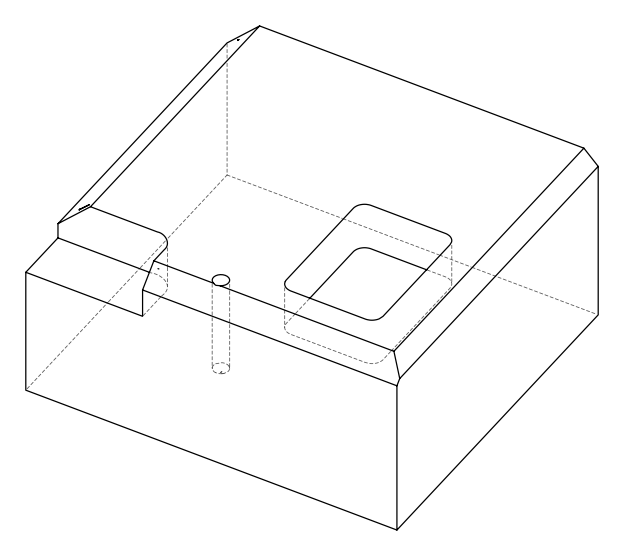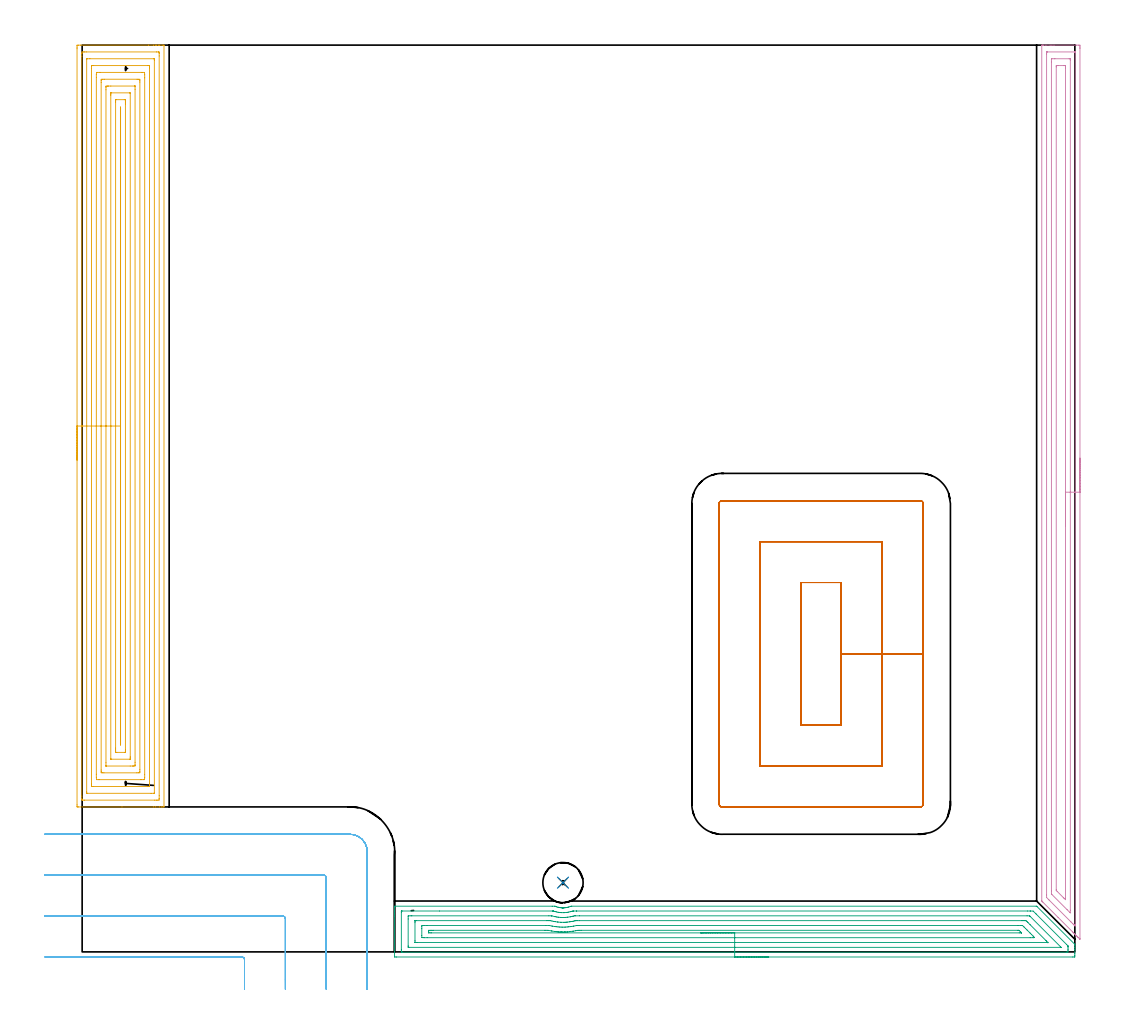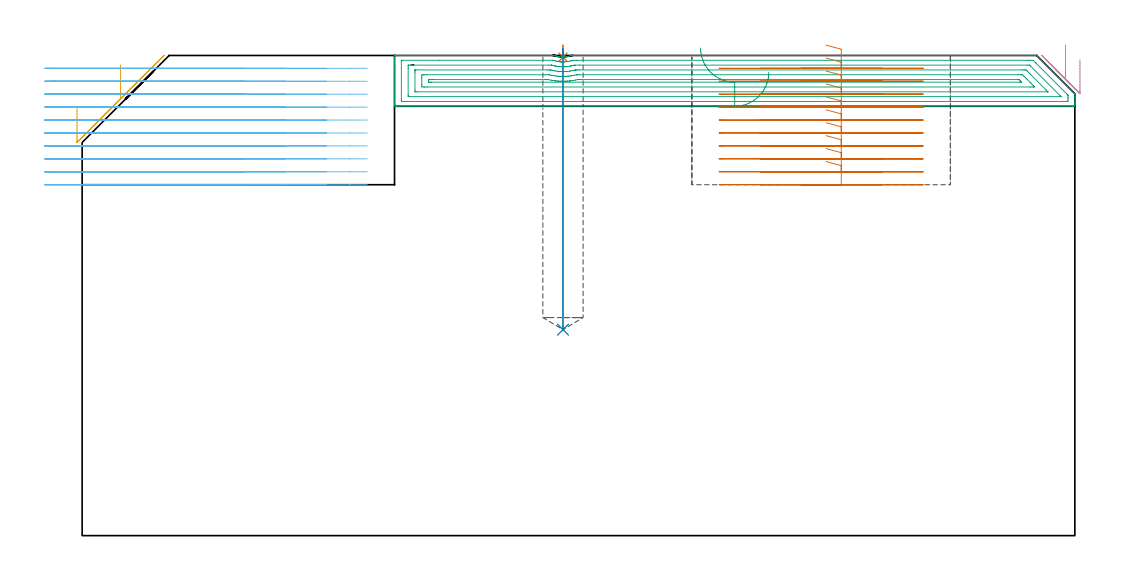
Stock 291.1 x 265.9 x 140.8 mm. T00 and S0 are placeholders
(PLAN: 7 operations, 3 tool changes, 59.6 min)
(1 SPOT_DRILL | STEP1POCKET | NXT0321_9005460120000 | 0.03 min | 1 mm3)
(2 DRILL_BLIND_HOLE_INTO_CENTER | STEP1POCKET | UGT0301_228 | 0.33 min | 8516 mm3)
(3 AREA_MILL | FG_CHAMFER_SURFACE | UGT0205_001 | 9.59 min | 22948 mm3)
(4 AREA_MILL_1 | FG_CHAMFER_SURFACE_1 | UGT0205_001 | 8.5 min | 15972 mm3)
(5 AREA_MILL_2 | FG_CHAMFER_SURFACE_2 | UGT0205_001 | 18.07 min | 75338 mm3)
(6 MILL_CORNER_NOTCH_RECTANGULAR | CORNER_NOTCH_RECTANGULAR | NXT0201_012 | Follow Part, ap 4, ae 75% | 9.31 min | 142662 mm3)
(7 MILL_RECTANGULAR_POCKET | POCKET_RECTANGULAR_STRAIGHT | NXT0201_012 | Follow Part, ap 4, ae 75% | 13.75 min | 301461 mm3)
(TOOL NXT0321_9005460120000 | NC Spot Drill, 142deg, 12mm, Carbide, Uncoated | D12 PA142 FL30 Z2)
(TOOL UGT0301_228 | Twist Drill 11.8 mm | D11.8 PA118 FL93 Z2)
(TOOL UGT0205_001 | Chamfer Mill 20 x 3 x 45 deg. | D20 FL50 Z2)
(TOOL NXT0201_012 | ENDMILL 16mm [2P460-1600-NA 1630] | D16 FL38 Z6)
(OP 1 SPOT_DRILL)
G17 G21 G94 G90
T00 M6
G54
G17 G0 G90 X141. Y20.3 S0 M3
G43 Z150.8 H0
G94 G81 G98 Z140.292 F250. R143.8
G80
M5
M2
(OP 2 DRILL_BLIND_HOLE_INTO_CENTER)
G17 G21 G94 G90
T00 M6
G54
G17 G0 G90 X141. Y20.3 S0 M3
G43 Z150.8 H0
G94 G81 G98 Z60.4 F250. R142.8
G80
M5
M2
(OP 3 AREA_MILL)
G17 G21 G94 G90
T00 M6
G54
G17 G0 G90 X201.35 Y-1.5 S1061 M3
G43 Z150.8 H0
Z135.9
G94 G1 X201.312 Z135.028 F250.
X201.198 Z134.163
X201.009 Z133.312
X200.747 Z132.48
X200.413 Z131.674
X200.01 Z130.9
X199.542 Z130.164
X199.01 Z129.472
X198.421 Z128.829
X197.778 Z128.24
X197.086 Z127.708
X196.35 Z127.24
X195.576 Z126.837
X194.77 Z126.503
X193.938 Z126.241
X193.086 Z126.052
X192.222 Z125.938
X191.35 Z125.9
X92.215
X91.741 Y-1.495 Z125.903
X91.61 Y-1.492 Z125.906
X91.6 Y-1.356 Z126.041
Y10.345 Z137.739
Y10.893 Z138.29
Y11.224 Z138.62
Y11.772 Z139.168
Y12.103 Z139.498
Y13.086 Z140.486
X91.61 Y13.394 Z140.793
X91.768 Y13.4 Z140.8
X137.842
X138.623 Y13.393 Z140.793
X138.656 Y13.383 Z140.783
X138.704 Y13.367 Z140.767
X139.147 Y13.211 Z140.609
X139.55 Y13.095 Z140.49
X139.596 Y13.081 Z140.477
X139.864 Y13.026 Z140.423
X139.996 Y13. Z140.395
X140.041 Y12.99 Z140.387
X140.443 Y12.936 Z140.332
X140.503 Y12.928 Z140.326
X140.711 Y12.913 Z140.307
X140.81 Y12.911 Z140.302
X140.874 Y12.906 Z140.303
X140.889 Y12.905 Z140.302
X140.934 Y12.903 Z140.301
X141.077 Y12.906 Z140.302
X141.13 Y12.91 Z140.299
X141.158 Z140.3
X141.289 Y12.915 Z140.31
X141.381 Y12.92 Z140.315
X141.782 Y12.966 Z140.36
X141.828 Y12.97 Z140.366
X141.892 Y12.981 Z140.379
X141.901 Y12.982 Z140.381
X142.273 Y13.052 Z140.445
X142.478 Y13.105 Z140.501
X142.722 Y13.168 Z140.566
X143.184 Y13.324 Z140.724
X143.385 Y13.396 Z140.789
X143.569 Y13.4 Z140.8
X279.768
X279.894 Y13.396 Z140.79
X280.007 Y13.294 Z140.692
X291. Y2.3 Z129.699
X291.09 Y2.2 Z129.595
X291.1 Y2.103 Z129.502
Y1.994 Z129.394
Y1.338 Z128.737
Y0.676 Z128.071
Y-0.534 Z126.863
X291.095 Y-1.082 Z126.312
X291.09 Y-1.491 Z125.904
X290.905 Y-1.495 Z125.902
X290.485 Y-1.5 Z125.9
X191.35
Y-0.086 Z127.314
X94.001
X93.881 Y-0.085 Z127.315
X93.641 Y-0.08 Z127.32
X93.617 Y-0.079 Z127.321
X93.61 Y-0.066 Z127.334
X93.604 Y-0.035 Z127.365
X93.602 Y-0.004 Z127.396
X93.6 Y0.191 Z127.591
Y0.676 Z128.076
Y11.709 Z139.109
X93.602 Y11.904 Z139.304
X93.604 Y11.935 Z139.335
X93.61 Y11.966 Z139.366
X93.617 Y11.979 Z139.379
X93.641 Y11.98 Z139.38
X93.88 Y11.985 Z139.385
X104.808 Y11.986 Z139.386
X137.884 Y11.985 Z139.385
X138.076 Y11.981 Z139.381
X138.122 Y11.979 Z139.379
X138.18 Y11.964 Z139.364
X138.3 Y11.932 Z139.332
X138.656 Y11.831 Z139.231
X139.037 Y11.729 Z139.129
X139.55 Y11.625 Z139.025
X140.118 Y11.544 Z138.944
X140.29 Y11.525 Z138.925
X140.443 Y11.513 Z138.913
X140.586 Y11.506 Z138.906
X141.197 Y11.498 Z138.898
X141.336 Y11.503 Z138.903
X141.482 Y11.512 Z138.912
X142.054 Y11.569 Z138.969
X142.229 Y11.59 Z138.99
X142.671 Y11.668 Z139.068
X143.122 Y11.771 Z139.171
X143.389 Y11.841 Z139.241
X143.662 Y11.918 Z139.318
X143.828 Y11.965 Z139.365
X144.015 Y11.979 Z139.379
X144.139 Y11.982 Z139.382
X144.908 Y11.985 Z139.385
X145.028 Y11.986 Z139.386
X277.208
X277.982 Y11.985 Z139.385
X278.103 Y11.984 Z139.384
X278.875 Y11.968 Z139.368
X279.625 Y11.224 Z138.624
X279.768 Y11.082 Z138.482
X288.699 Y2.15 Z129.55
X288.994 Y1.848 Z129.248
X289.065 Y1.773 Z129.173
X289.09 Y1.733 Z129.133
X289.093 Y1.686 Z129.086
X289.097 Y1.555 Z128.955
X289.099 Y1.161 Z128.561
X289.097 Y0.676 Z128.076
X289.093 Y0.288 Z127.688
X289.076 Y-0.079 Z127.321
X288.699 Y-0.084 Z127.316
X288.579 Y-0.085 Z127.315
X191.35 Y-0.086 Z127.314
Y1.328 Z128.728
X95.787 Y1.329 Z128.729
X95.71 Y1.33 Z128.73
X95.65 Y1.333 Z128.733
X95.617 Y1.335 Z128.735
X95.61 Y1.371 Z128.771
X95.604 Y1.555 Z128.955
X95.601 Y1.738 Z129.138
X95.6 Y9.65 Z137.05
X95.605 Y10.345 Z137.745
X95.608 Y10.522 Z137.922
X95.623 Y10.565 Z137.965
X95.673 Y10.567 Z137.967
X95.787 Y10.569 Z137.969
X96.45 Y10.571 Z137.971
X96.68 Y10.572 Z137.972
X136.87 Y10.571 Z137.971
X137.535 Y10.57 Z137.97
X137.648 Y10.567 Z137.967
X137.704 Y10.564 Z137.964
X137.763 Y10.551 Z137.951
X138.572 Y10.345 Z137.745
X138.656 Y10.328 Z137.728
X138.679 Y10.323 Z137.723
X139.164 Y10.237 Z137.637
X139.55 Y10.182 Z137.582
X139.742 Y10.156 Z137.556
X140.443 Y10.095 Z137.495
X140.702 Y10.09 Z137.49
X141.336 Y10.087 Z137.487
X141.586 Y10.099 Z137.499
X142.229 Y10.158 Z137.558
X142.401 Y10.176 Z137.576
X143.122 Y10.286 Z137.686
X143.173 Y10.295 Z137.695
X143.415 Y10.345 Z137.745
X143.899 Y10.46 Z137.86
X144.015 Y10.487 Z137.887
X144.348 Y10.564 Z137.964
X144.681 Y10.569 Z137.969
X145.801 Y10.572 Z137.972
X277.089 Y10.571 Z137.971
X277.757 Y10.567 Z137.967
X277.806 Y10.565 Z137.965
X277.846 Y10.543 Z137.943
X277.901 Y10.493 Z137.893
X277.982 Y10.418 Z137.818
X286.846 Y1.555 Z128.955
X286.913 Y1.486 Z128.886
X287.023 Y1.366 Z128.766
X287.045 Y1.333 Z128.733
X287.033 Y1.332 Z128.732
X287.01 Y1.33 Z128.73
X286.913 Y1.329 Z128.729
X191.35 Y1.328 Z128.728
Y2.743 Z130.143
X98.152
X97.735 Y2.745 Z130.145
X97.649 Y2.747 Z130.147
X97.616 Y2.749 Z130.149
X97.61 Y2.786 Z130.186
X97.607 Y2.886 Z130.286
X97.6 Y3.287 Z130.687
Y8.561 Z135.961
X97.602 Y9.014 Z136.414
X97.604 Y9.12 Z136.52
X97.608 Y9.145 Z136.545
X97.612 Y9.15 Z136.55
X97.625 Y9.153 Z136.553
X97.694 Y9.156 Z136.556
X97.887 Y9.157 Z136.557
X136.291
X136.87 Y9.156 Z136.556
X137.188 Y9.153 Z136.553
X137.327 Y9.15 Z136.55
X137.763 Y9.054 Z136.454
X138.301 Y8.937 Z136.337
X138.656 Y8.869 Z136.269
X139.367 Y8.767 Z136.167
X139.55 Y8.748 Z136.148
X140.347 Y8.681 Z136.081
X140.443 Y8.678 Z136.078
X141.253 Y8.669 Z136.069
X141.336 Y8.671 Z136.071
X141.733 Y8.689 Z136.089
X142.098 Y8.716 Z136.116
X142.229 Y8.729 Z136.129
X142.9 Y8.806 Z136.206
X143.122 Y8.84 Z136.24
X143.668 Y8.929 Z136.329
X144.015 Y9.003 Z136.403
X144.4 Y9.087 Z136.487
X144.628 Y9.137 Z136.537
X144.693 Y9.15 Z136.55
X144.764 Y9.153 Z136.553
X144.908 Y9.156 Z136.556
X145.222 Y9.157 Z136.557
X145.801
X275.617
X276.196 Y9.154 Z136.554
X276.516 Y9.15 Z136.55
X276.799 Y9.14 Z136.54
X277.089 Y8.86 Z136.26
X277.363 Y8.587 Z135.987
X277.982 Y7.97 Z135.37
X282.638 Y3.313 Z130.713
X282.822 Y3.127 Z130.527
X283.169 Y2.77 Z130.17
X283.189 Y2.746 Z130.146
X283.187
X283.16 Y2.744 Z130.144
X283.109 Y2.743 Z130.143
X283.027
X191.35
Y4.157 Z131.557
X101.181
X100.287 Y4.158 Z131.558
X100.253 Y4.159 Z131.559
X99.61 Y4.192 Z131.592
X99.601 Y4.833 Z132.233
Y6.829 Z134.229
X99.604 Y7.468 Z134.868
X99.61 Y7.708 Z135.108
X100.219 Y7.741 Z135.141
X100.253 Y7.742 Z135.142
X101.11 Y7.743 Z135.143
X135.942
X136.837 Y7.74 Z135.14
X136.87 Y7.738 Z135.138
X137.11 Y7.708 Z135.108
X137.763 Y7.573 Z134.973
X137.934 Y7.54 Z134.94
X138.656 Y7.426 Z134.826
X138.992 Y7.378 Z134.778
X139.55 Y7.324 Z134.724
X139.975 Y7.289 Z134.689
X140.443 Y7.266 Z134.666
X140.898 Y7.26 Z134.66
X141.336 Y7.259 Z134.659
X141.777 Y7.274 Z134.674
X142.229 Y7.306 Z134.706
X142.601 Y7.342 Z134.742
X143.122 Y7.399 Z134.799
X143.399 Y7.435 Z134.835
X144.015 Y7.533 Z134.933
X144.166 Y7.559 Z134.959
X144.908 Y7.715 Z135.115
X145.017 Y7.733 Z135.133
X145.123 Y7.737 Z135.137
X145.337 Y7.74 Z135.14
X145.766 Y7.743 Z135.143
X145.801
X274.374
X275.268 Y7.742 Z135.142
X275.302 Y7.74 Z135.14
X275.782 Y7.708 Z135.108
X276.196 Y7.303 Z134.703
X276.672 Y6.829 Z134.229
X277.089 Y6.413 Z133.813
X277.982 Y5.52 Z132.92
X278.43 Y5.071 Z132.471
X278.875 Y4.624 Z132.024
X279.298 Y4.192 Z131.592
X278.907 Y4.16 Z131.56
X278.875 Y4.159 Z131.559
X278.017 Y4.157 Z131.557
X191.35
Y5.571 Z132.971
X102.423
X102.039 Y5.573 Z132.973
X101.655 Y5.577 Z132.977
X101.612 Y5.578 Z132.978
X101.608 Y5.615 Z133.015
X101.604 Y5.691 Z133.091
X101.601 Y5.806 Z133.206
Y5.95 Z133.35
X101.603 Y6.166 Z133.566
X101.607 Y6.274 Z133.674
X101.61 Y6.321 Z133.721
X101.66 Y6.323 Z133.723
X102.039 Y6.327 Z133.727
X102.547 Y6.329 Z133.729
X102.932
X135.593 Y6.328 Z133.728
X135.977 Y6.327 Z133.727
X136.492 Y6.322 Z133.722
X136.678 Y6.317 Z133.717
X137.56 Y6.15 Z133.55
X137.763 Y6.116 Z133.516
X138.624 Y5.982 Z133.382
X138.656 Y5.978 Z133.378
X138.925 Y5.95 Z133.35
X139.55 Y5.895 Z133.295
X139.61 Y5.89 Z133.29
X140.156 Y5.862 Z133.262
X140.443 Y5.848 Z133.248
X140.549 Y5.845 Z133.245
X140.838 Y5.843 Z133.243
X141.336 Y5.841 Z133.241
X141.445 Y5.843 Z133.243
X141.733 Y5.855 Z133.255
X142.229 Y5.88 Z133.28
X142.295 Y5.885 Z133.285
X143.026 Y5.95 Z133.35
X143.112 Y5.96 Z133.36
X143.122 Y5.961 Z133.361
X143.9 Y6.063 Z133.463
X144.015 Y6.08 Z133.48
X144.665 Y6.19 Z133.59
X145.182 Y6.29 Z133.69
X145.299 Y6.312 Z133.712
X145.423 Y6.322 Z133.722
X145.801 Y6.326 Z133.726
X146.31 Y6.328 Z133.728
X274.409
X274.538 Y6.327 Z133.727
X274.64 Y6.325 Z133.725
X274.704 Y6.322 Z133.722
X274.751 Y6.289 Z133.689
X275.099 Y5.95 Z133.35
X275.302 Y5.749 Z133.149
X275.434 Y5.614 Z133.014
X275.463 Y5.581 Z132.981
X275.465 Y5.575 Z132.975
X275.463 Y5.574 Z132.974
X275.438 Y5.572 Z132.972
X275.302 Y5.571 Z132.971
X274.794
X191.35
X190.478 Z133.009
X189.614 Z133.123
X188.762 Z133.312
X187.93 Z133.574
X187.124 Z133.908
X186.35 Z134.311
X185.614 Z134.78
X184.922 Z135.311
X184.279 Z135.9
X183.69 Z136.543
X183.158 Z137.235
X182.69 Z137.971
X182.287 Z138.745
X181.953 Z139.551
X181.691 Z140.383
X181.502 Z141.235
X181.388 Z142.1
X181.35 Z142.971
G0 Z150.8
M5
M2
(OP 4 AREA_MILL_1)
G17 G21 G94 G90
T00 M6
G54
G17 G0 G90 X292.6 Y144.8 S1061 M3
G43 Z150.8 H0
Z139.6
G94 G1 Y144.762 Z138.728 F250.
Y144.648 Z137.864
Y144.459 Z137.012
Y144.197 Z136.18
Y143.863 Z135.374
Y143.46 Z134.6
Y142.992 Z133.864
Y142.46 Z133.172
Y141.871 Z132.529
Y141.228 Z131.94
Y140.536 Z131.408
Y139.8 Z130.94
Y139.026 Z130.537
Y138.22 Z130.203
Y137.388 Z129.941
Y136.536 Z129.752
Y135.672 Z129.638
Y134.8 Z129.6
Y3.83
X292.596 Y3.787
X292.589 Y3.709 Z129.603
X292.506 Y3.792 Z129.689
X292.423 Y3.876 Z129.775
X292.078 Y4.222 Z130.12
X291.976 Y4.323 Z130.222
X291.809 Y4.488 Z130.385
X291.65 Y4.649 Z130.548
X291.53 Y4.77 Z130.668
X291.372 Y4.925 Z130.823
X291.222 Y5.077 Z130.976
X291.083 Y5.216 Z131.115
X290.935 Y5.363 Z131.26
X290.794 Y5.505 Z131.404
X290.636 Y5.663 Z131.562
X290.498 Y5.8 Z131.698
X286.168 Y10.132 Z136.031
X281.699 Y14.6 Z140.499
X281.483 Y14.818 Z140.714
X281.403 Y14.906 Z140.789
X281.4 Y15.047 Z140.8
Y265.724
X281.402 Y265.89 Z140.788
X281.537 Y265.898 Z140.655
X281.678 Y265.9 Z140.521
X281.94 Z140.26
X282.628 Z139.567
X283.846 Z138.351
X284.377 Z137.818
X284.986 Z137.209
X291.638 Z130.56
X292.247 Y265.895 Z129.951
X292.593 Y265.89 Z129.604
X292.597 Y265.636 Z129.601
X292.6 Y265.277 Z129.6
Y264.916
Y134.8
X291.186 Z131.014
X291.185 Y8.088 Z131.015
X291.184 Y7.897 Z131.016
X291.181 Y7.687 Z131.019
X291.179 Y7.597 Z131.021
X291.132 Y7.63 Z131.068
X290.855 Y7.897 Z131.345
X290.498 Y8.253 Z131.702
X289.959 Y8.791 Z132.241
X283.703 Y15.047 Z138.497
X283.502 Y15.25 Z138.698
X282.821 Y15.941 Z139.379
X282.816 Y16.642 Z139.384
X282.815 Y16.834 Z139.385
Y263.299
Y263.49
X282.82 Y263.841 Z139.38
X282.821 Y263.88 Z139.379
X282.829 Y263.89 Z139.371
X282.861 Y263.893 Z139.339
X282.967 Y263.898 Z139.233
X283.101 Y263.9 Z139.099
X290.971 Z131.229
X291.133 Y263.897 Z131.067
X291.165 Y263.894 Z131.035
X291.176 Y263.891 Z131.024
X291.179 Y263.882 Z131.021
X291.182 Y263.844 Z131.018
X291.185 Y263.681 Z131.015
X291.186 Y134.8 Z131.014
X289.772 Z132.428
X289.771 Y12.215 Z132.429
X289.766 Y11.472 Z132.434
X289.765 Y11.46 Z132.435
X289.736 Y11.472 Z132.464
X289.623 Y11.58 Z132.577
X288.833 Y12.366 Z133.367
X284.366 Y16.834 Z137.834
X284.235 Y16.978 Z137.965
X284.23 Y17.728 Z137.97
X284.229 Y17.879 Z137.971
Y260.96
X284.232 Y261.703 Z137.968
X284.235 Y261.847 Z137.965
X284.238 Y261.89 Z137.962
X284.28 Y261.893 Z137.92
X284.377 Y261.896 Z137.823
X285.058 Y261.9 Z137.142
X285.251 Z136.949
X289.43 Z132.77
X289.623 Y261.899 Z132.577
X289.688 Y261.897 Z132.512
X289.739 Y261.892 Z132.461
X289.765 Y261.888 Z132.435
X289.766 Y261.853 Z132.434
X289.77 Y261.703 Z132.43
X289.771 Y261.552 Z132.429
X289.772 Y134.8 Z132.428
X288.357 Z133.843
Y15.376
X288.356 Y15.333 Z133.844
X288.354 Y15.311 Z133.846
Y15.31
X288.337 Y15.324 Z133.863
X288.035 Y15.617 Z134.165
X287.874 Y15.775 Z134.326
X287.708 Y15.941 Z134.492
X285.922 Y17.728 Z136.278
X285.71 Y17.948 Z136.49
X285.65 Y18.011 Z136.55
X285.648 Y18.037 Z136.552
X285.645 Y18.098 Z136.555
X285.643 Y18.221 Z136.557
Y259.515
X285.644 Y259.68 Z136.556
X285.647 Y259.811 Z136.553
X285.65 Y259.889 Z136.55
X286.141 Y259.9 Z136.059
X287.889 Z134.311
X288.3 Y259.892 Z133.9
X288.346 Y259.89 Z133.854
X288.35 Y259.859 Z133.85
X288.355 Y259.807 Z133.845
X288.356 Y259.756 Z133.844
X288.357 Y259.422 Z133.843
Y259.022
Y134.8
Y133.928 Z133.881
Y133.064 Z133.995
Y132.212 Z134.183
Y131.38 Z134.446
Y130.574 Z134.78
Y129.8 Z135.182
Y129.064 Z135.651
Y128.372 Z136.182
Y127.729 Z136.772
Y127.14 Z137.415
Y126.608 Z138.107
Y126.14 Z138.843
Y125.737 Z139.616
Y125.403 Z140.422
Y125.141 Z141.254
Y124.952 Z142.106
Y124.838 Z142.971
Y124.8 Z143.843
G0 Z150.8
M5
M2
(OP 5 AREA_MILL_2)
G17 G21 G94 G90
T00 M6
G54
G17 G0 G90 X-1.5 Y144.2 S1061 M3
G43 Z150.8 H0
Z125.3
G94 G1 Y144.238 Z124.428 F250.
Y144.352 Z123.563
Y144.541 Z122.712
Y144.803 Z121.88
Y145.137 Z121.074
Y145.54 Z120.3
Y146.008 Z119.564
Y146.54 Z118.872
Y147.129 Z118.229
Y147.772 Z117.64
Y148.464 Z117.108
Y149.2 Z116.64
Y149.974 Z116.237
Y150.78 Z115.903
Y151.612 Z115.641
Y152.464 Z115.452
Y153.328 Z115.338
Y154.2 Z115.3
Y264.84
X-1.499 Y265.296 Z115.301
X-1.495 Y265.728 Z115.303
X-1.492 Y265.89 Z115.306
X-1.069 Y265.895 Z115.728
X-0.474 Y265.9 Z116.323
X19.454 Z136.25
X20.93 Z137.723
X21.499 Z138.295
X21.81 Z138.606
X22.379 Z139.175
X22.689 Z139.484
X23.697 Y265.899 Z140.496
X23.994 Y265.89 Z140.793
X24. Y265.742 Z140.8
Y42.658
X23.994 Y42.51 Z140.793
X23.696 Y42.5 Z140.495
X23.311 Z140.111
X22.689 Z139.484
X21.499 Z138.295
X20.93 Z137.723
X11.681 Z128.478
X-1.08 Z115.718
X-1.357 Y42.503 Z115.44
X-1.492 Y42.51 Z115.305
X-1.499 Y42.647 Z115.299
X-1.5 Y43.104 Z115.3
Y154.2
X-0.086 Z116.714
Y262.619
X-0.084 Y263.404 Z116.716
X-0.082 Y263.511 Z116.718
X-0.069 Y263.89 Z116.731
X0.31 Y263.897 Z117.11
X0.69 Y263.899 Z117.49
X1.187 Y263.9 Z117.987
X21.81 Y263.899 Z138.61
X22.31 Y263.896 Z139.11
X22.499 Y263.89 Z139.299
X22.579 Y263.865 Z139.379
X22.584 Y263.619 Z139.384
X22.585 Y263.511 Z139.385
X22.586 Y262.724 Z139.386
Y45.781
X22.584 Y44.996 Z139.384
X22.581 Y44.889 Z139.381
X22.569 Y44.51 Z139.369
X22.19 Y44.503 Z138.99
X21.81 Y44.501 Z138.61
X21.313 Y44.5 Z138.113
X0.69 Y44.501 Z117.49
X0.19 Y44.504 Z116.99
X0.001 Y44.51 Z116.801
X-0.079 Y44.535 Z116.721
X-0.084 Y44.782 Z116.716
X-0.085 Y44.889 Z116.715
X-0.086 Y45.676 Z116.714
Y154.2
X1.328 Z118.128
X1.329 Y261.727 Z118.129
X1.33 Y261.849 Z118.13
X1.332 Y261.879 Z118.132
X1.335 Y261.887 Z118.135
X1.344 Y261.891 Z118.144
X1.402 Y261.898 Z118.202
X1.57 Y261.899 Z118.37
X2.28 Y261.9 Z119.08
X20.93 Y261.899 Z137.73
X21.1 Y261.895 Z137.9
X21.148 Y261.89 Z137.948
X21.165 Y261.886 Z137.965
X21.167 Y261.873 Z137.967
X21.17 Y261.809 Z137.97
X21.171 Y261.727 Z137.971
Y261.481
Y46.673
X21.17 Y46.551 Z137.97
X21.168 Y46.521 Z137.968
X21.165 Y46.513 Z137.965
X21.156 Y46.509 Z137.956
X21.098 Y46.502 Z137.898
X20.93 Y46.501 Z137.73
X20.22 Y46.5 Z137.02
X1.57 Y46.501 Z118.37
X1.4 Y46.505 Z118.2
X1.352 Y46.51 Z118.152
X1.335 Y46.514 Z118.135
X1.333 Y46.527 Z118.133
X1.33 Y46.591 Z118.13
X1.329 Y46.673 Z118.129
X1.328 Y46.919 Z118.128
Y154.2
X2.743 Z119.543
Y259.05
X2.747 Y259.642 Z119.547
X2.75 Y259.843 Z119.55
X2.759 Y259.89 Z119.559
X2.807 Y259.893 Z119.607
X2.911 Y259.896 Z119.711
X3.33 Y259.9 Z120.13
X3.372 Z120.172
X19.211 Z136.011
X19.593 Y259.899 Z136.393
X19.688 Y259.896 Z136.488
X19.735 Y259.891 Z136.535
X19.751 Y259.888 Z136.551
X19.752 Y259.874 Z136.552
X19.755 Y259.777 Z136.555
X19.757 Y259.346 Z136.557
Y259.05
Y49.35
X19.753 Y48.758 Z136.553
X19.75 Y48.557 Z136.55
X19.741 Y48.51 Z136.541
X19.693 Y48.507 Z136.493
X19.589 Y48.504 Z136.389
X19.17 Y48.5 Z135.97
X19.128 Z135.928
X3.289 Z120.089
X2.907 Y48.501 Z119.707
X2.812 Y48.504 Z119.612
X2.765 Y48.508 Z119.565
X2.749 Y48.512 Z119.549
X2.748 Y48.526 Z119.548
X2.745 Y48.623 Z119.545
X2.743 Y49.054 Z119.543
Y49.35
Y154.2
X4.157 Z120.957
Y256.427
X4.16 Y257.265 Z120.96
X4.162 Y257.314 Z120.962
X4.21 Y257.89 Z121.01
X4.468 Y257.896 Z121.268
X5.09 Y257.899 Z121.89
X5.344 Y257.9 Z122.144
X17.41 Y257.899 Z134.21
X17.665 Y257.898 Z134.465
X18.29 Y257.89 Z135.09
X18.338 Y257.265 Z135.138
X18.34 Y257.214 Z135.14
X18.343 Y256.373 Z135.143
Y256.319
Y51.973
X18.34 Y51.135 Z135.14
X18.338 Y51.086 Z135.138
X18.29 Y50.51 Z135.09
X18.032 Y50.504 Z134.832
X17.41 Y50.501 Z134.21
X17.156 Y50.5 Z133.956
X5.09 Y50.501 Z121.89
X4.835 Y50.502 Z121.635
X4.21 Y50.51 Z121.01
X4.162 Y51.135 Z120.962
X4.16 Y51.186 Z120.96
X4.157 Y52.027 Z120.957
Y52.081
Y154.2
X5.571 Z122.371
X5.572 Y254.992 Z122.372
X5.574 Y255.48 Z122.374
X5.578 Y255.878 Z122.378
X5.97 Y255.89 Z122.77
X6.438 Y255.899 Z123.238
X16.117 Z132.917
X16.53 Y255.89 Z133.33
X16.922 Y255.875 Z133.722
X16.926 Y255.48 Z133.726
X16.928 Y255.076 Z133.728
Y53.408
X16.926 Y52.92 Z133.726
X16.922 Y52.522 Z133.722
X16.53 Y52.51 Z133.33
X16.062 Y52.501 Z132.862
X6.383 Z123.183
X5.97 Y52.51 Z122.77
X5.578 Y52.524 Z122.378
X5.574 Y52.92 Z122.374
X5.571 Y53.324 Z122.371
Y154.2
X6.985 Z123.785
Y252.803
X6.987 Y253.557 Z123.787
X6.988 Y253.696 Z123.788
X6.992 Y253.875 Z123.792
X7.327 Y253.891 Z124.127
X7.53 Y253.898 Z124.33
X7.73 Y253.899 Z124.53
X8.409 Y253.9 Z125.209
X15.449 Z132.249
X15.489 Y253.897 Z132.289
X15.501 Y253.894 Z132.301
X15.508 Y253.89 Z132.308
X15.51 Y253.876 Z132.31
X15.513 Y253.834 Z132.313
X15.514 Y253.696 Z132.314
X15.515 Y252.94 Z132.315
Y55.597
X15.513 Y54.843 Z132.313
X15.512 Y54.704 Z132.312
X15.508 Y54.525 Z132.308
X15.172 Y54.509 Z131.972
X14.969 Y54.502 Z131.769
X14.77 Y54.501 Z131.57
X14.091 Y54.5 Z130.891
X7.051 Z123.851
X7.011 Y54.502 Z123.811
X6.999 Y54.506 Z123.799
X6.992 Y54.51 Z123.792
X6.99 Y54.524 Z123.79
X6.987 Y54.566 Z123.787
X6.986 Y54.704 Z123.786
X6.985 Y55.46 Z123.785
Y154.2
X8.399 Z125.199
X8.4 Y251.232 Z125.2
X8.401 Y251.446 Z125.201
X8.407 Y251.871 Z125.207
X8.412 Y251.891 Z125.212
X8.421 Y251.896 Z125.221
X8.447 Y251.899 Z125.247
X13.901 Y251.9 Z130.701
X14.093 Y251.89 Z130.893
X14.099 Y251.833 Z130.899
X14.1 Y251.813 Z130.9
Y57.168
X14.099 Y56.954 Z130.899
X14.093 Y56.529 Z130.893
X14.088 Y56.509 Z130.888
X14.079 Y56.504 Z130.879
X14.053 Y56.501 Z130.853
X8.599 Y56.5 Z125.399
X8.407 Y56.51 Z125.207
X8.401 Y56.567 Z125.201
X8.4 Y56.587 Z125.2
X8.399 Y154.2 Z125.199
X9.814 Z126.614
Y249.234
X9.817 Y249.795 Z126.617
X9.82 Y249.877 Z126.62
X9.822 Y249.89 Z126.622
X9.837 Y249.893 Z126.637
X9.878 Y249.897 Z126.678
X10.042 Y249.899 Z126.842
X12.354 Y249.9 Z129.154
X12.541 Y249.897 Z129.341
X12.635 Y249.893 Z129.435
X12.676 Y249.89 Z129.476
X12.679 Y249.864 Z129.479
X12.684 Y249.565 Z129.484
X12.685 Y249.234 Z129.485
X12.686 Y248.67 Z129.486
Y59.166
X12.683 Y58.605 Z129.483
X12.68 Y58.523 Z129.48
X12.678 Y58.51 Z129.478
X12.663 Y58.507 Z129.463
X12.622 Y58.503 Z129.422
X12.458 Y58.501 Z129.258
X10.146 Y58.5 Z126.946
X9.959 Y58.503 Z126.759
X9.865 Y58.507 Z126.665
X9.824 Y58.51 Z126.624
X9.821 Y58.536 Z126.621
X9.816 Y58.835 Z126.616
X9.814 Y59.166 Z126.614
Y59.73
Y154.2
X11.228 Z128.028
Y247.471
X11.25 Y247.762 Z128.05
X11.272 Y247.449 Z128.072
Y60.929
X11.25 Y60.638 Z128.05
X11.228 Y60.951 Z128.028
Y154.2
Y155.072 Z128.066
Y155.936 Z128.18
Y156.788 Z128.369
Y157.62 Z128.631
Y158.426 Z128.965
Y159.2 Z129.368
Y159.936 Z129.836
Y160.628 Z130.367
Y161.271 Z130.957
Y161.86 Z131.6
Y162.392 Z132.292
Y162.86 Z133.028
Y163.263 Z133.802
Y163.597 Z134.608
Y163.859 Z135.44
Y164.048 Z136.291
Y164.162 Z137.156
Y164.2 Z138.028
G0 Z150.8
M5
M2
(OP 6 MILL_CORNER_NOTCH_RECTANGULAR)
G17 G21 G94 G90
T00 M6
G54
G17 G0 G90 X47.622 Y-11. S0 M3
G43 Z150.828 H1
Z137.035
G94 G1 X47.601 Y-8. F250.
X47.6 Y-7.746 F500.
Y-2.296
G3 X46.804 Y-1.5 R0.8
G1 X-7.746
X-7.858
X-10.858 Y-1.49 F250.
G0 Z150.828
X59.633 Y-11.
Z137.035
G1 X59.601 Y-8.
G2 X59.6 Y-7.746 R24. F500.
G1 Y9.704
G3 X58.804 Y10.5 R0.8
G1 X-7.746
G2 X-8. Y10.501 R24.
G1 X-11. Y10.533 F250.
G0 Z150.828
X71.666 Y-10.999
Z137.035
G1 X71.603 Y-8.
G2 X71.6 Y-7.746 R12. F500.
G1 Y21.704
G3 X70.804 Y22.5 R0.8
G1 X-7.746
G2 X-8. Y22.503 R12.
G1 X-10.999 Y22.566 F250.
G0 Z150.828
X83.6 Y-10.746
Z137.035
G1 Y-7.746
Y29.4 F500.
G3 X78.5 Y34.5 R5.1
G1 X-7.746
X-10.746 F250.
G0 Z150.828
X47.603 Y-11.
Z133.243
G1 X47.6 Y-8.
Y-7.968 F500.
Y-2.296
G3 X46.804 Y-1.5 R0.8
G1 X-7.746
X-7.858
X-10.858 Y-1.49 F250.
G0 Z150.828
X59.604 Y-11.
Z133.243
G1 X59.6 Y-8.
Y-7.968 F500.
Y9.704
G3 X58.804 Y10.5 R0.8
G1 X-7.746
G2 X-8. Y10.501 R24.
G1 X-11. Y10.533 F250.
G0 Z150.828
X71.608 Y-11.
Z133.243
G1 X71.6 Y-8.
Y-7.968 F500.
Y21.704
G3 X70.804 Y22.5 R0.8
G1 X-7.746
G2 X-8. Y22.503 R12.
G1 X-10.999 Y22.566 F250.
G0 Z150.828
X83.6 Y-10.968
Z133.243
G1 Y-7.968
Y29.4 F500.
G3 X78.5 Y34.5 R5.1
G1 X-7.746
X-10.746 F250.
G0 Z150.828
X47.6 Y-11.
Z129.45
G1 Y-8.
Y-2.296 F500.
G3 X46.804 Y-1.5 R0.8
G1 X-7.746
X-7.858
X-10.858 Y-1.49 F250.
G0 Z150.828
X59.6 Y-11.
Z129.45
G1 Y-8.
Y9.704 F500.
G3 X58.804 Y10.5 R0.8
G1 X-7.746
G2 X-8. Y10.501 R24.
G1 X-11. Y10.533 F250.
G0 Z150.828
X71.6 Y-11.
Z129.45
G1 Y-8.
Y21.704 F500.
G3 X70.804 Y22.5 R0.8
G1 X-7.746
G2 X-8. Y22.503 R12.
G1 X-10.999 Y22.566 F250.
G0 Z150.828
X83.6 Y-11.
Z129.45
G1 Y-8.
Y29.4 F500.
G3 X78.5 Y34.5 R5.1
G1 X-7.746
X-10.746 F250.
G0 Z150.828
X47.6 Y-11.
Z125.657
G1 Y-8.
Y-2.296 F500.
G3 X46.804 Y-1.5 R0.8
G1 X-7.746
X-7.858
X-10.858 Y-1.49 F250.
G0 Z150.828
X59.6 Y-11.
Z125.657
G1 Y-8.
Y9.704 F500.
G3 X58.804 Y10.5 R0.8
G1 X-7.746
G2 X-8. Y10.501 R24.
G1 X-11. Y10.533 F250.
G0 Z150.828
X71.6 Y-11.
Z125.657
G1 Y-8.
Y21.704 F500.
G3 X70.804 Y22.5 R0.8
G1 X-7.746
G2 X-8. Y22.503 R12.
G1 X-10.999 Y22.566 F250.
G0 Z150.828
X83.6 Y-11.
Z125.657
G1 Y-8.
Y29.4 F500.
G3 X78.5 Y34.5 R5.1
G1 X-7.746
X-10.746 F250.
G0 Z150.828
X47.6 Y-11.
Z121.864
G1 Y-8.
Y-2.296 F500.
G3 X46.804 Y-1.5 R0.8
G1 X-7.858
X-10.858 F250.
G0 Z150.828
X59.6 Y-11.
Z121.864
G1 Y-8.
Y9.704 F500.
G3 X58.804 Y10.5 R0.8
G1 X-8.
X-11. F250.
G0 Z150.828
X71.6 Y-11.
Z121.864
G1 Y-8.
Y21.704 F500.
G3 X70.804 Y22.5 R0.8
G1 X-8.
X-11. F250.
G0 Z150.828
X83.6 Y-11.
Z121.864
G1 Y-8.
Y29.4 F500.
G3 X78.5 Y34.5 R5.1
G1 X-8.
X-11. F250.
G0 Z150.828
X47.6 Y-11.
Z118.071
G1 Y-8.
Y-2.296 F500.
G3 X46.804 Y-1.5 R0.8
G1 X-7.858
X-10.858 F250.
G0 Z150.828
X59.6 Y-11.
Z118.071
G1 Y-8.
Y9.704 F500.
G3 X58.804 Y10.5 R0.8
G1 X-8.
X-11. F250.
G0 Z150.828
X71.6 Y-11.
Z118.071
G1 Y-8.
Y21.704 F500.
G3 X70.804 Y22.5 R0.8
G1 X-8.
X-11. F250.
G0 Z150.828
X83.6 Y-11.
Z118.071
G1 Y-8.
Y29.4 F500.
G3 X78.5 Y34.5 R5.1
G1 X-8.
X-11. F250.
G0 Z150.828
X47.6 Y-11.
Z114.278
G1 Y-8.
Y-2.296 F500.
G3 X46.804 Y-1.5 R0.8
G1 X-7.858
X-10.858 F250.
G0 Z150.828
X59.6 Y-11.
Z114.278
G1 Y-8.
Y9.704 F500.
G3 X58.804 Y10.5 R0.8
G1 X-8.
X-11. F250.
G0 Z150.828
X71.6 Y-11.
Z114.278
G1 Y-8.
Y21.704 F500.
G3 X70.804 Y22.5 R0.8
G1 X-8.
X-11. F250.
G0 Z150.828
X83.6 Y-11.
Z114.278
G1 Y-8.
Y29.4 F500.
G3 X78.5 Y34.5 R5.1
G1 X-8.
X-11. F250.
G0 Z150.828
X47.6 Y-11.
Z110.486
G1 Y-8.
Y-2.296 F500.
G3 X46.804 Y-1.5 R0.8
G1 X-7.858
X-10.858 F250.
G0 Z150.828
X59.6 Y-11.
Z110.486
G1 Y-8.
Y9.704 F500.
G3 X58.804 Y10.5 R0.8
G1 X-8.
X-11. F250.
G0 Z150.828
X71.6 Y-11.
Z110.486
G1 Y-8.
Y21.704 F500.
G3 X70.804 Y22.5 R0.8
G1 X-8.
X-11. F250.
G0 Z150.828
X83.6 Y-11.
Z110.486
G1 Y-8.
Y29.4 F500.
G3 X78.5 Y34.5 R5.1
G1 X-8.
X-11. F250.
G0 Z150.828
X47.6 Y-11.
Z106.693
G1 Y-8.
Y-2.296 F500.
G3 X46.804 Y-1.5 R0.8
G1 X-7.858
X-10.858 F250.
G0 Z150.828
X59.6 Y-11.
Z106.693
G1 Y-8.
Y9.704 F500.
G3 X58.804 Y10.5 R0.8
G1 X-8.
X-11. F250.
G0 Z150.828
X71.6 Y-11.
Z106.693
G1 Y-8.
Y21.704 F500.
G3 X70.804 Y22.5 R0.8
G1 X-8.
X-11. F250.
G0 Z150.828
X83.6 Y-11.
Z106.693
G1 Y-8.
Y29.4 F500.
G3 X78.5 Y34.5 R5.1
G1 X-8.
X-11. F250.
G0 Z150.828
X47.6 Y-11.
Z102.9
G1 Y-8.
Y-2.296 F500.
G3 X46.804 Y-1.5 R0.8
G1 X-7.858
X-10.858 F250.
G0 Z150.828
X59.6 Y-11.
Z102.9
G1 Y-8.
Y9.704 F500.
G3 X58.804 Y10.5 R0.8
G1 X-8.
X-11. F250.
G0 Z150.828
X71.6 Y-11.
Z102.9
G1 Y-8.
Y21.704 F500.
G3 X70.804 Y22.5 R0.8
G1 X-8.
X-11. F250.
G0 Z150.828
X83.6 Y-11.
Z102.9
G1 Y-8.
Y29.4 F500.
G3 X78.5 Y34.5 R5.1
G1 X-8.
X-11. F250.
G0 Z150.828
M5
M2
(OP 7 MILL_RECTANGULAR_POCKET)
G17 G21 G94 G90
T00 M6
G54
G17 G0 G90 X218.149 Y66.5 S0 M3
G43 Z150.828 H1
Z143.828
G94 G1 X222.6 Z142.636 F250.
Y87.4 Z137.035
Y108.3 F500.
X210.8
Y66.5
X222.6
Y87.4
X234.6
Y120.3
X198.8
Y54.5
X234.6
Y87.4
X246.6
Y131.5
G3 X245.8 Y132.3 R0.8
G1 X187.6
G3 X186.8 Y131.5 R0.8
G1 Y43.3
G3 X187.6 Y42.5 R0.8
G1 X245.8
G3 X246.6 Y43.3 R0.8
G1 Y87.4
Y88.4
G0 X218.149 Y66.5 Z140.035
G1 X222.6 Z138.843 F250.
Y87.4 Z133.243
Y108.3 F500.
X210.8
Y66.5
X222.6
Y87.4
X234.6
Y120.3
X198.8
Y54.5
X234.6
Y87.4
X246.6
Y131.5
G3 X245.8 Y132.3 R0.8
G1 X187.6
G3 X186.8 Y131.5 R0.8
G1 Y43.3
G3 X187.6 Y42.5 R0.8
G1 X245.8
G3 X246.6 Y43.3 R0.8
G1 Y87.4
Y88.4
G0 X218.149 Y66.5 Z136.243
G1 X222.6 Z135.05 F250.
Y87.4 Z129.45
Y108.3 F500.
X210.8
Y66.5
X222.6
Y87.4
X234.6
Y120.3
X198.8
Y54.5
X234.6
Y87.4
X246.6
Y131.5
G3 X245.8 Y132.3 R0.8
G1 X187.6
G3 X186.8 Y131.5 R0.8
G1 Y43.3
G3 X187.6 Y42.5 R0.8
G1 X245.8
G3 X246.6 Y43.3 R0.8
G1 Y87.4
Y88.4
G0 X218.149 Y66.5 Z132.45
G1 X222.6 Z131.257 F250.
Y87.4 Z125.657
Y108.3 F500.
X210.8
Y66.5
X222.6
Y87.4
X234.6
Y120.3
X198.8
Y54.5
X234.6
Y87.4
X246.6
Y131.5
G3 X245.8 Y132.3 R0.8
G1 X187.6
G3 X186.8 Y131.5 R0.8
G1 Y43.3
G3 X187.6 Y42.5 R0.8
G1 X245.8
G3 X246.6 Y43.3 R0.8
G1 Y87.4
Y88.4
G0 X218.149 Y66.5 Z128.657
G1 X222.6 Z127.464 F250.
Y87.4 Z121.864
Y108.3 F500.
X210.8
Y66.5
X222.6
Y87.4
X234.6
Y120.3
X198.8
Y54.5
X234.6
Y87.4
X246.6
Y131.5
G3 X245.8 Y132.3 R0.8
G1 X187.6
G3 X186.8 Y131.5 R0.8
G1 Y43.3
G3 X187.6 Y42.5 R0.8
G1 X245.8
G3 X246.6 Y43.3 R0.8
G1 Y87.4
Y88.4
G0 X218.149 Y66.5 Z124.864
G1 X222.6 Z123.671 F250.
Y87.4 Z118.071
Y108.3 F500.
X210.8
Y66.5
X222.6
Y87.4
X234.6
Y120.3
X198.8
Y54.5
X234.6
Y87.4
X246.6
Y131.5
G3 X245.8 Y132.3 R0.8
G1 X187.6
G3 X186.8 Y131.5 R0.8
G1 Y43.3
G3 X187.6 Y42.5 R0.8
G1 X245.8
G3 X246.6 Y43.3 R0.8
G1 Y87.4
Y88.4
G0 X218.149 Y66.5 Z121.071
G1 X222.6 Z119.879 F250.
Y87.4 Z114.278
Y108.3 F500.
X210.8
Y66.5
X222.6
Y87.4
X234.6
Y120.3
X198.8
Y54.5
X234.6
Y87.4
X246.6
Y131.5
G3 X245.8 Y132.3 R0.8
G1 X187.6
G3 X186.8 Y131.5 R0.8
G1 Y43.3
G3 X187.6 Y42.5 R0.8
G1 X245.8
G3 X246.6 Y43.3 R0.8
G1 Y87.4
Y88.4
G0 X218.149 Y66.5 Z117.278
G1 X222.6 Z116.086 F250.
Y87.4 Z110.486
Y108.3 F500.
X210.8
Y66.5
X222.6
Y87.4
X234.6
Y120.3
X198.8
Y54.5
X234.6
Y87.4
X246.6
Y131.5
G3 X245.8 Y132.3 R0.8
G1 X187.6
G3 X186.8 Y131.5 R0.8
G1 Y43.3
G3 X187.6 Y42.5 R0.8
G1 X245.8
G3 X246.6 Y43.3 R0.8
G1 Y87.4
Y88.4
G0 X218.149 Y66.5 Z113.486
G1 X222.6 Z112.293 F250.
Y87.4 Z106.693
Y108.3 F500.
X210.8
Y66.5
X222.6
Y87.4
X234.6
Y120.3
X198.8
Y54.5
X234.6
Y87.4
X246.6
Y131.5
G3 X245.8 Y132.3 R0.8
G1 X187.6
G3 X186.8 Y131.5 R0.8
G1 Y43.3
G3 X187.6 Y42.5 R0.8
G1 X245.8
G3 X246.6 Y43.3 R0.8
G1 Y87.4
Y88.4
G0 X218.149 Y66.5 Z109.693
G1 X222.6 Z108.5 F250.
Y87.4 Z102.9
Y108.3 F500.
X210.8
Y66.5
X222.6
Y87.4
X234.6
Y120.3
X198.8
Y54.5
X234.6
Y87.4
X246.6
Y131.5
G3 X245.8 Y132.3 R0.8
G1 X187.6
G3 X186.8 Y131.5 R0.8
G1 Y43.3
G3 X187.6 Y42.5 R0.8
G1 X245.8
G3 X246.6 Y43.3 R0.8
G1 Y87.4
Y88.4
G0 Z150.828
M5
M2
